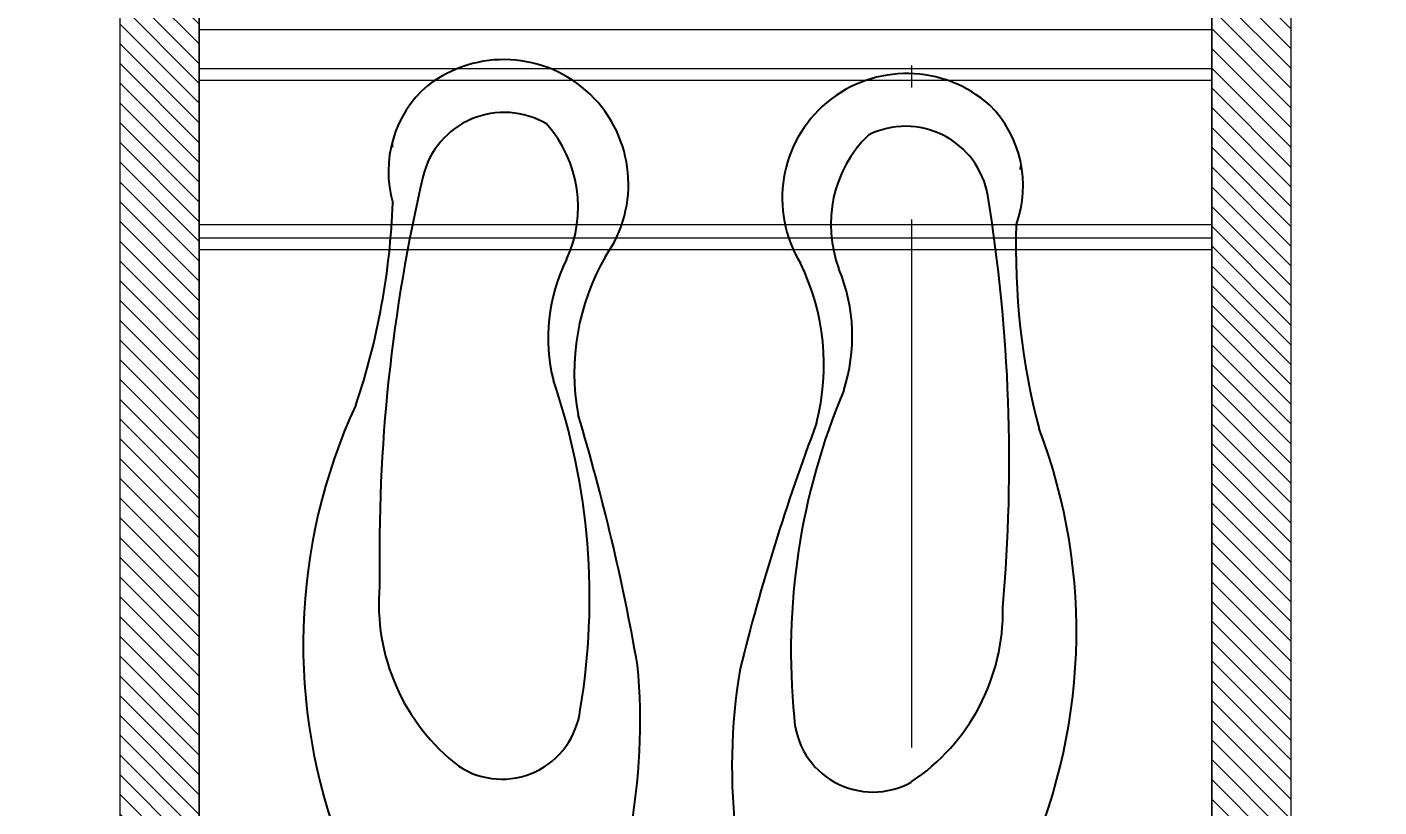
# Model space of a CAD drawing. Header units: millimetres. Extents: x 5622 to 8918, y 2044 to 6634.
# Drawn here: x 6671.7 to 6978.8, y 2985 to 3162.3 of the extents above; entities that cross this region are included whole.
import ezdxf

# ---------------------------------------------------------------- set-up
doc = ezdxf.new("R2010")
doc.units = ezdxf.units.MM
doc.linetypes.add('DASHDOT', pattern=[18.5, 12, -3, 0.5, -3])
doc.layers.add('DS_ST_quote 1_50', color=7, linetype='Continuous')
doc.layers.add('VESTIARIO - clothing', color=185, linetype='Continuous')
for name, color, linetype, lineweight in [('F_ARREDI', 7, 'Continuous', 5), ('F_FERRAMENTA', 253, 'Continuous', 5), ('F_MULTI laminato CERA', 124, 'Continuous', 5), ('F_MULTI laminato CERA_retino', 7, 'Continuous', 5), ('F_Sezioni', 5, 'Continuous', 9)]:
    doc.layers.add(name, color=color, linetype=linetype, lineweight=lineweight)
doc.styles.add('ARIAL', font='arial.ttf')
doc.dimstyles.new('ISO-100', dxfattribs={"dimtxt": 100, "dimasz": 5, "dimexe": 0.25, "dimexo": 6, "dimgap": 6, "dimtad": 1, "dimtxsty": 'ARIAL', "dimblk": 'ARCHTICK', "dimcen": 2.5, "dimdle": 15, "dimse1": 1, "dimse2": 1, "dimclrd": 256, "dimclre": 256, "dimclrt": 256, "dimadec": 0, "dimazin": 0, "dimtfac": 1, "dimtmove": 0, "dimatfit": 3, "dimldrblk": 'ARCHTICK', "dimfxl": 1, "dimlwd": -1, "dimlwe": -1, "dimarcsym": 0})

# ---------------------------------------------------------------- blocks, each defined once
blk = doc.blocks.new('MOBILE_ingresso-living_rev.01_pianta')
at = {"layer": 'F_MULTI laminato CERA_retino', "true_color": 0x636466, "transparency": 33554687}
h = blk.add_hatch(dxfattribs=at)
h.set_pattern_fill('ANSI31', color=251)
h.paths.add_polyline_path([(2007.77, -11391.34), (2007.77, -11409.34), (2520.77, -11409.34), (2520.77, -11401.34), (2524.77, -11401.34), (2524.77, -11409.34), (2570.77, -11409.34), (2570.77, -11391.34)])
h = blk.add_hatch(dxfattribs=at)
h.set_pattern_fill('ANSI31', color=251)
h.paths.add_polyline_path([(2007.77, -11639.34), (2570.77, -11639.34), (2570.77, -11657.34), (2007.77, -11657.34)])
at = {"layer": 'F_FERRAMENTA'}
for points in [[(2320.91, -11409.34), (2332.46, -11409.34), (2332.46, -11639.34), (2320.91, -11639.34)], [(2329.71, -11409.34), (2332.46, -11409.34), (2332.46, -11639.34), (2329.71, -11639.34)], [(2365.21, -11409.34), (2370.96, -11409.34), (2370.96, -11639.34), (2365.21, -11639.34)], [(2368.21, -11409.34), (2370.96, -11409.34), (2370.96, -11639.34), (2368.21, -11639.34)]]:
    blk.add_lwpolyline(points, close=True, dxfattribs=at)
at = {"layer": 'F_MULTI laminato CERA'}
for points in [[(2007.77, -11391.34), (2570.77, -11391.34), (2570.77, -11409.34), (2007.77, -11409.34)], [(2570.77, -11409.34), (2007.77, -11409.34), (2007.77, -11639.34), (2570.77, -11639.34)], [(2562.09, -11639.34), (2096.63, -11639.34), (2096.63, -11409.34), (2562.09, -11409.34)], [(2007.77, -11639.34), (2570.77, -11639.34), (2570.77, -11657.34), (2007.77, -11657.34)]]:
    blk.add_lwpolyline(points, close=True, dxfattribs=at)
at = {"layer": 'VESTIARIO - clothing', "ltscale": 0.02}
for centre, radius, start, end in [((2457.67, -11569.43), 129.37, 64.6741, 110.8613), ((2370.76, -11292.77), 161.05, 268.0143, 284.691), ((2356.39, -11478.08), 25.9, 70.1519, 134.9926), ((2346.56, -11483.33), 31.14, 78.7092, 80.5594), ((2419.01, -11832.86), 377.53, 84.9507, 99.2099), ((2453.11, -11503.31), 46.53, 33.546, 91.0771), ((2359.2, -11478.61), 28.31, 138.2573, 301.4569), ((2361.86, -11478.88), 18.98, 99.9413, 206.4307), ((2476.28, -11486.33), 17.89, 272.8535, 29.2137), ((2365.16, -11467.56), 28.33, 224.2568, 290.981), ((2390.61, -11531.2), 40.21, 72.1363, 112.3707), ((2462.24, -11352.44), 152.49, 247.1163, 275.6207), ((2397.15, -11550.43), 53, 75.6255, 115.9313), ((2585.47, -11034.97), 496.07, 249.3229, 256.0798), ((2488.49, -11382.77), 135.56, 260.5047, 293.5416), ((2356.03, -11570.15), 28.31, 54.5717, 217.7713), ((2551.03, -12028.4), 496.07, 99.9488, 106.7057), ((2478.37, -11674.72), 135.56, 62.487, 95.5239), ((2398.86, -11501.14), 53, 240.0974, 280.4031), ((2450.08, -11703.16), 152.49, 80.4079, 108.9123), ((2361.2, -11581.59), 28.33, 65.0477, 131.7718), ((2473.36, -11570.57), 17.89, 326.815, 83.1751), ((2391, -11519.87), 40.21, 243.658, 283.8924), ((2358.7, -11570.07), 18.98, 149.5979, 256.0873), ((2451.42, -11552.02), 46.53, 264.9515, 322.4826), ((2353.18, -11570.49), 25.9, 221.0361, 285.8767), ((2440.23, -11220.9), 377.53, 256.8187, 271.0779), ((2343.74, -11564.57), 31.14, 275.4693, 277.3194), ((2354.69, -11756.35), 161.05, 71.3377, 88.0143), ((2460.55, -11486.37), 129.37, 245.1673, 291.3546)]:
    blk.add_arc(centre, radius, start, end, dxfattribs=at)
blk = doc.blocks.new('_ArchTick')
at = {"color": 0, "linetype": 'ByBlock', "const_width": 0.15}
blk.add_lwpolyline([(-0.5, -0.5), (0.5, 0.5)], dxfattribs=at)
blk = doc.blocks.new('*D23')
at = {"layer": 'Defpoints', "color": 0, "transparency": 16777216}
for p in [(6632.85, 3492.85), (6488.23, 2892.85), (6694.35, 2892.85)]:
    blk.add_point(p, dxfattribs=at)
at = {"layer": 'DS_ST_quote 1_50', "transparency": 16777216}
blk.add_line((6488.23, 3507.85), (6488.23, 2877.85), dxfattribs=at)
at = {"layer": 'DS_ST_quote 1_50', "transparency": 16777216, "xscale": 5, "yscale": 5, "zscale": 5}
for p, rotation in [((6488.23, 3492.85), 90), ((6488.23, 2892.85), 270)]:
    blk.add_blockref('_ArchTick', p, dxfattribs=dict(at, rotation=rotation))
at = {"layer": 'DS_ST_quote 1_50', "transparency": 16777216, "insert": (6431.18, 3192.85), "char_height": 100, "attachment_point": 5, "rotation": 90, "style": 'ARIAL'}
blk.add_mtext('600', dxfattribs=at)

msp = doc.modelspace()

# ---------------------------------------------------------------- linework, layer by layer
at = {"layer": 'F_Sezioni', "color": 3, "linetype": 'DASHDOT', "lineweight": 15, "ltscale": 10}
msp.add_lwpolyline([(6998.763, 6545.773), (7111.31, 6633.572), (6872.662, 6633.572), (6872.662, 2438.378)], dxfattribs=at)

# ---------------------------------------------------------------- block references
at = {"layer": 'F_ARREDI', "rotation": 270}
msp.add_blockref('MOBILE_ingresso-living_rev.01_pianta', (18350.188, 5482.618), dxfattribs=at)

# ---------------------------------------------------------------- dimensions: what is measured, and where the dimension line sits
at = {"layer": 'DS_ST_quote 1_50', "color": 4}
dim = msp.add_linear_dim(base=(6488.234, 2892.851), p1=(6632.848, 3492.851), p2=(6694.348, 2892.851), angle=90, dimstyle='ISO-100', dxfattribs=at)
dim.commit()
dim.dimension.update_dxf_attribs({"geometry": '*D23', "text_midpoint": (6431.176, 3192.851)})

doc.saveas('drawing.dxf')
